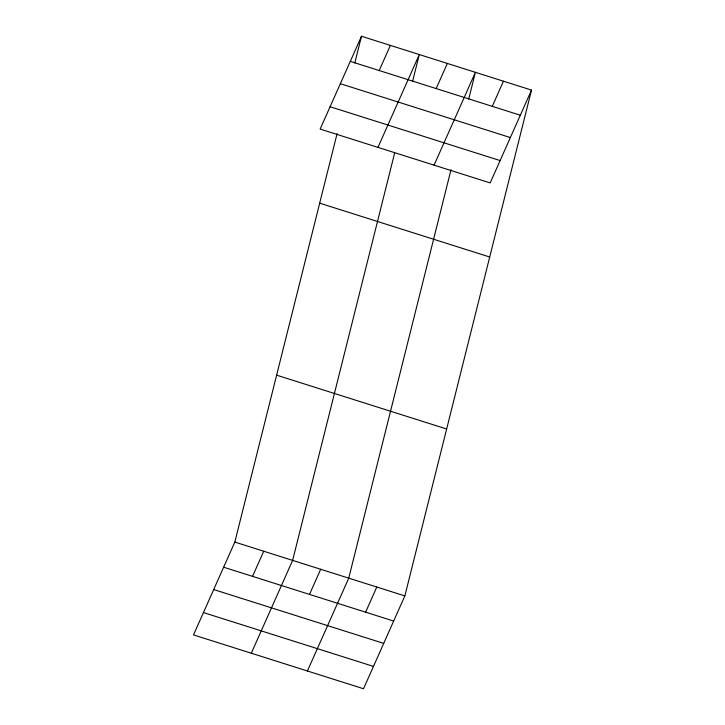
<?xml version="1.0" encoding="UTF-8"?>
<svg xmlns="http://www.w3.org/2000/svg" width="725" height="725" viewBox="0 0 725 725"><rect width="100%" height="100%" fill="white"/><g stroke="black" fill="none" stroke-linecap="round" stroke-linejoin="round"><path stroke-width="1.09" d="M531.507 90.09L490.173 182.917L320.151 129.077L361.485 36.25L531.507 90.09L404.849 595.923L363.515 688.75L193.493 634.91L234.828 542.082L337.098 133.627M354.788 63.002L361.485 36.25M394.645 153.002L292.628 560.389L251.303 653.216M412.597 81.309L419.295 54.556L377.961 147.383M451.013 169.695L348.743 578.151L307.409 670.987M468.703 99.071L475.401 72.319L434.067 165.155M379.202 70.533L390.385 45.403M436.16 88.568L447.343 63.438M252.536 576.366L263.728 551.236M492.266 106.339L503.449 81.209M309.493 594.4L320.686 569.27M365.608 612.163L376.792 587.042M350.293 61.38L520.314 115.221M340.351 83.719L510.373 137.56M330.102 106.738L500.123 160.578M319.689 203.172L489.71 257.013M276.624 375.16L446.645 429.001M234.828 542.082L404.849 595.923M223.635 567.213L393.657 621.053M213.685 589.552L383.715 643.392M203.444 612.571L373.466 666.411"/></g></svg>
